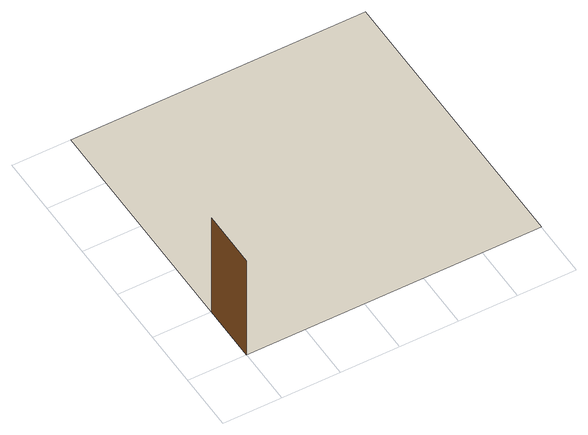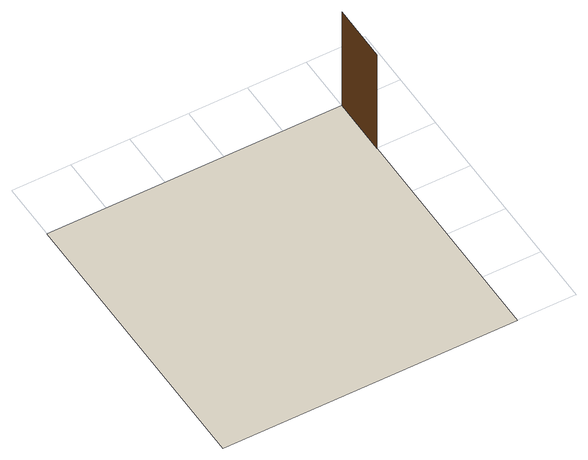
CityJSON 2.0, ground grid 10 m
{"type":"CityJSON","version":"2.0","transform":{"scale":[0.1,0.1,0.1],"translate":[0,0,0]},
"CityObjects":{
"building1":{"type":"Building","geometry":[{"type":"MultiSurface","lod":"3","boundaries":[[[0,1,2,3]],[[4,5,6,3]]],"semantics":{"surfaces":[{"type":"FloorSurface"},{"type":"Door"}],"values":[0,1]}}]}
},
"vertices":[
[500,0,0],[500,500,0],[0,500,0],[0,0,0],[0,0,200],[0,100,200],[0,100,0]
]}
